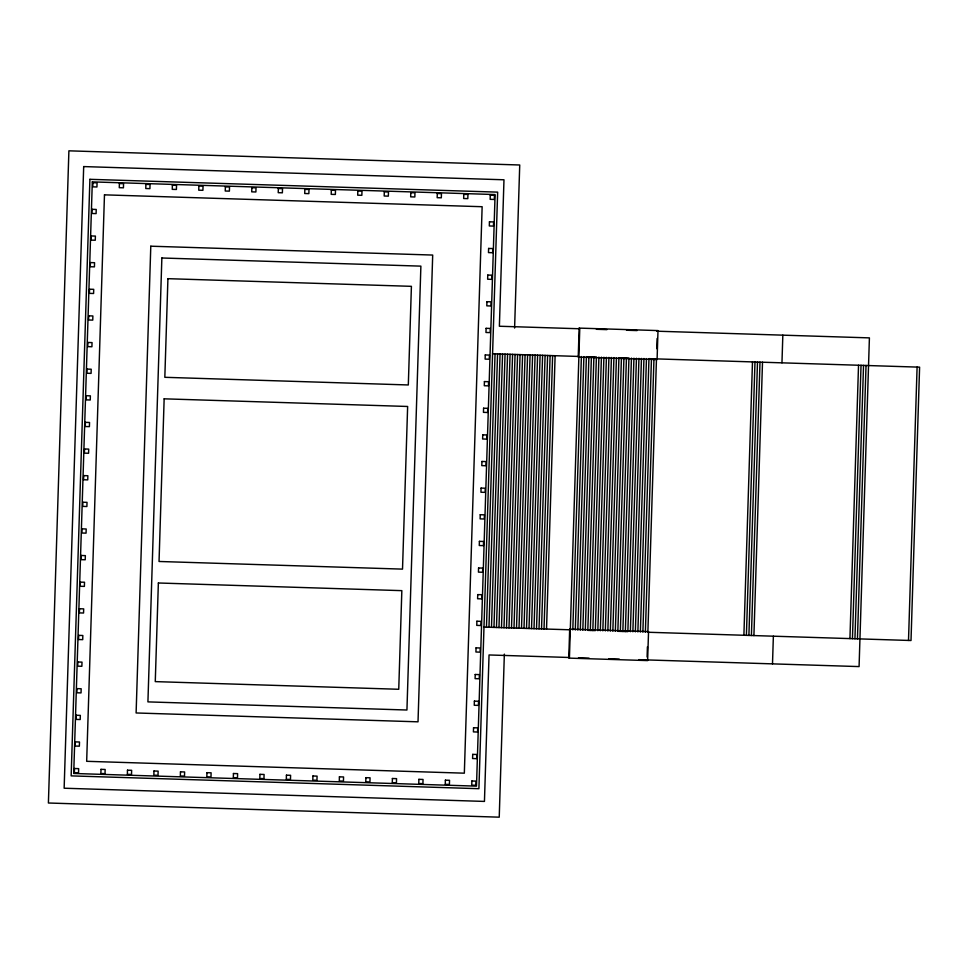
<?xml version="1.0" encoding="UTF-8"?>
<svg xmlns="http://www.w3.org/2000/svg" width="968" height="968" viewBox="0 0 968 968"><rect width="100%" height="100%" fill="white"/><g stroke="black" fill="none" stroke-linecap="round" stroke-linejoin="round"><path stroke-width="1.45" d="M486.468 627.167L495.059 353.816M488.973 627.252L497.564 353.901M491.478 627.325L500.069 353.973M493.97 627.409L502.561 354.058M496.475 627.482L505.066 354.131M498.98 627.566L507.571 354.215M501.484 627.639L510.075 354.288M503.989 627.724L512.58 354.373M504.352 654.126L499.234 817.173L48.4 803.004L68.897 150.827L519.731 164.996L514.601 328.043M506.494 627.796L515.073 354.445M508.986 627.881L517.577 354.53M511.491 627.954L520.082 354.603M513.996 628.038L522.587 354.687M516.501 628.111L525.092 354.76M519.005 628.196L527.584 354.845M521.498 628.268L530.089 354.917M524.003 628.353L532.594 355.002M526.507 628.426L535.098 355.075M529.012 628.51L537.603 355.159M531.517 628.583L540.108 355.232M534.009 628.668L542.6 355.316M536.514 628.74L545.105 355.389M539.019 628.825L547.61 355.474M541.523 628.898L550.114 355.546M544.028 628.982L552.619 355.631M546.521 629.055L555.112 355.704M572.802 629.89L581.393 356.539M575.307 629.962L583.898 356.611M577.811 630.047L586.402 356.696L596.409 357.01L587.818 630.362L595.332 630.591L603.911 357.24M580.316 630.12L588.907 356.769M582.821 630.204L591.4 356.853M585.313 630.277L593.904 356.926M590.323 630.434L598.914 357.083M592.827 630.519L601.418 357.168M597.825 630.676L606.416 357.325M600.329 630.749L608.92 357.398M602.834 630.833L611.425 357.482M605.339 630.906L613.93 357.555M607.844 630.991L616.434 357.64M610.336 631.063L618.927 357.712L628.946 358.027L620.355 631.378M612.841 631.148L621.432 357.797M615.346 631.221L623.936 357.87M626.441 357.942L617.85 631.305L627.857 631.62L636.448 358.257M622.847 631.463L631.438 358.099M625.352 631.535L633.943 358.184M630.362 631.693L638.953 358.341M632.866 631.777L641.457 358.414M635.359 631.85L643.95 358.499M637.864 631.935L646.455 358.571M640.368 632.007L648.959 358.656L919.6 367.162L911.009 640.514L647.87 632.249L656.461 358.886M642.873 632.092L651.464 358.729M645.378 632.165L653.969 358.813M647.096 657.018L647.423 646.818M656.788 348.698L657.103 338.498M743.896 635.262L752.487 361.911M746.401 635.347L754.992 361.984M748.905 635.419L757.496 362.068M751.41 635.504L760.001 362.141M753.915 635.577L762.506 362.226M772.5 663.866L773.371 636.194M781.962 362.831L782.834 335.158M849.94 638.59L858.531 365.239M852.445 638.674L861.036 365.323M854.938 638.747L863.529 365.396M857.442 638.832L866.033 365.481M908.504 640.441L917.095 367.078M596.361 329.289L606.924 329.628M626.526 330.245L637.089 330.572M656.703 331.189L869.409 337.88L859.076 666.589L638.832 659.668M492.555 353.744L578.888 356.454M483.964 627.095L570.309 629.805M578.489 657.768L589.04 658.107M608.654 658.724L619.217 659.051M83.684 166.581L64.142 788.218L484.448 801.419L489.046 654.961L569.438 657.49L579.759 328.769L499.379 326.24L503.977 179.782L83.684 166.581M89.903 179.322L71.16 775.876L478.906 788.69L497.649 192.136L89.903 179.322M92.311 181.887L73.713 773.48L476.498 786.137L495.096 194.544L92.311 181.887M74.5 768.507L74.367 772.658L78.529 772.791L78.662 768.64L74.5 768.507M75.335 741.875L75.214 746.038L79.364 746.171L79.497 742.008L75.335 741.875M76.182 715.255L76.049 719.405L80.199 719.539L80.332 715.388L76.182 715.255M77.016 688.623L76.883 692.785L81.034 692.906L81.167 688.756L77.016 688.623M77.851 662.003L77.718 666.153L81.869 666.286L82.002 662.124L77.851 662.003M78.686 635.371L78.553 639.521L82.716 639.654L82.837 635.504L78.686 635.371M79.521 608.739L79.388 612.901L83.55 613.022L83.684 608.872L79.521 608.739M80.356 582.119L80.235 586.269L84.385 586.402L84.518 582.24L80.356 582.119M81.203 555.487L81.07 559.637L85.22 559.77L85.353 555.62L81.203 555.487M82.038 528.855L81.905 533.017L86.055 533.138L86.188 528.988L82.038 528.855M82.873 502.235L82.74 506.385L86.89 506.518L87.023 502.356L82.873 502.235M83.708 475.603L83.575 479.753L87.737 479.886L87.858 475.736L83.708 475.603M84.543 448.971L84.41 453.133L88.572 453.266L88.705 449.104L84.543 448.971M85.378 422.351L85.257 426.501L89.407 426.634L89.54 422.484L85.378 422.351M86.212 395.718L86.092 399.869L90.242 400.002L90.375 395.851L86.212 395.718M87.059 369.086L86.926 373.249L91.077 373.382L91.21 369.219L87.059 369.086M87.894 342.466L87.761 346.617L91.912 346.75L92.045 342.599L87.894 342.466M88.729 315.834L88.596 319.997L92.759 320.118L92.88 315.967L88.729 315.834M89.564 289.202L89.431 293.364L93.593 293.498L93.715 289.335L89.564 289.202M90.399 262.582L90.266 266.732L94.428 266.865L94.562 262.715L90.399 262.582M91.234 235.95L91.113 240.112L95.263 240.233L95.396 236.083L91.234 235.95M92.081 209.33L91.948 213.48L96.098 213.613L96.231 209.451L92.081 209.33M92.916 182.698L92.783 186.848L96.933 186.981L97.066 182.831L92.916 182.698M104.471 194.846L86.672 761.308L464.337 773.178L482.137 206.716L104.471 194.846M100.999 769.342L100.866 773.492L105.016 773.626L105.149 769.475L100.999 769.342M119.403 183.533L119.27 187.683L123.432 187.816L123.553 183.666L119.403 183.533M127.486 770.177L127.352 774.327L131.515 774.46L131.636 770.31L127.486 770.177M145.89 184.368L145.769 188.518L149.919 188.651L150.052 184.489L145.89 184.368M150.79 246.199L136.113 712.968L418.019 721.825L432.696 255.056L150.79 246.199M161.862 257.996L147.922 701.885L406.935 710.016L420.886 266.139L161.862 257.996M158.365 582.99L155.267 681.617L398.743 689.276L401.841 590.649L158.365 582.99M164.149 398.828L159.042 561.476L402.519 569.124L407.637 406.475L164.149 398.828M167.924 278.675L164.826 377.302L408.314 384.961L411.412 286.334L167.924 278.675M153.972 771.012L153.852 775.162L158.002 775.295L158.135 771.133L153.972 771.012M172.389 185.191L172.256 189.353L176.406 189.474L176.539 185.324L172.389 185.191M180.471 771.835L180.338 775.997L184.489 776.118L184.622 771.968L180.471 771.835M198.876 186.025L198.743 190.176L202.905 190.309L203.038 186.158L198.876 186.025M206.958 772.67L206.825 776.82L210.988 776.953L211.109 772.803L206.958 772.67M225.375 186.86L225.242 191.011L229.392 191.144L229.525 186.993L225.375 186.86M233.445 773.505L233.324 777.655L237.475 777.788L237.608 773.638L233.445 773.505M251.862 187.695L251.728 191.846L255.891 191.979L256.012 187.828L251.862 187.695M259.944 774.34L259.811 778.49L263.962 778.623L264.095 774.473L259.944 774.34M278.348 188.53L278.227 192.68L282.378 192.813L282.511 188.651L278.348 188.53M286.431 775.174L286.298 779.325L290.461 779.458L290.594 775.295L286.431 775.174M304.847 189.353L304.714 193.515L308.865 193.636L308.998 189.486L304.847 189.353M312.93 775.997L312.797 780.16L316.947 780.281L317.081 776.13L312.93 775.997M331.334 190.188L331.201 194.35L335.364 194.471L335.485 190.321L331.334 190.188M339.417 776.832L339.284 780.995L343.434 781.115L343.567 776.965L339.417 776.832M357.821 191.023L357.7 195.173L361.851 195.306L361.984 191.156L357.821 191.023M365.904 777.667L365.771 781.817L369.933 781.95L370.066 777.8L365.904 777.667M384.32 191.858L384.187 196.008L388.337 196.141L388.471 191.991L384.32 191.858M392.403 778.502L392.27 782.652L396.42 782.785L396.553 778.635L392.403 778.502M410.807 192.692L410.674 196.843L414.836 196.976L414.957 192.813L410.807 192.692M418.89 779.337L418.757 783.487L422.919 783.62L423.04 779.458L418.89 779.337M437.294 193.515L437.173 197.678L441.323 197.811L441.456 193.648L437.294 193.515M445.377 780.16L445.256 784.322L449.406 784.455L449.539 780.293L445.377 780.16M463.793 194.35L463.66 198.513L467.81 198.634L467.943 194.483L463.793 194.35M471.876 780.995L471.743 785.157L475.893 785.278L476.026 781.128L471.876 780.995M472.711 754.375L472.578 758.525L476.728 758.658L476.861 754.495L472.711 754.375M473.546 727.742L473.412 731.893L477.575 732.026L477.696 727.875L473.546 727.742M474.38 701.11L474.247 705.273L478.41 705.394L478.543 701.243L474.38 701.11M475.215 674.49L475.094 678.641L479.245 678.774L479.378 674.611L475.215 674.49M476.062 647.858L475.929 652.009L480.08 652.142L480.213 647.991L476.062 647.858M476.897 621.226L476.764 625.389L480.914 625.51L481.048 621.359L476.897 621.226M477.732 594.606L477.599 598.756L481.749 598.889L481.882 594.727L477.732 594.606M478.567 567.974L478.434 572.124L482.596 572.257L482.717 568.107L478.567 567.974M479.402 541.342L479.269 545.504L483.431 545.637L483.564 541.475L479.402 541.342M480.237 514.722L480.116 518.872L484.266 519.005L484.399 514.843L480.237 514.722M481.072 488.09L480.951 492.24L485.101 492.373L485.234 488.223L481.072 488.09M481.919 461.458L481.786 465.62L485.936 465.753L486.069 461.591L481.919 461.458M482.754 434.838L482.621 438.988L486.771 439.121L486.904 434.971L482.754 434.838M483.589 408.206L483.455 412.356L487.618 412.489L487.739 408.339L483.589 408.206M484.423 381.574L484.29 385.736L488.453 385.869L488.574 381.707L484.423 381.574M485.258 354.954L485.125 359.104L489.288 359.237L489.421 355.087L485.258 354.954M486.093 328.321L485.972 332.484L490.123 332.605L490.256 328.454L486.093 328.321M486.94 301.701L486.807 305.852L490.957 305.985L491.091 301.822L486.94 301.701M487.775 275.069L487.642 279.22L491.792 279.353L491.925 275.202L487.775 275.069M488.61 248.437L488.477 252.6L492.627 252.721L492.76 248.57L488.61 248.437M489.445 221.817L489.312 225.968L493.474 226.101L493.595 221.938L489.445 221.817M490.28 195.185L490.147 199.335L494.309 199.468L494.442 195.318L490.28 195.185M569.68 629.139L568.773 658.107L647.628 660.587L648.536 631.62L569.68 629.139M579.142 328.104L578.235 357.083L657.09 359.551L657.998 330.584L579.142 328.104"/></g></svg>
